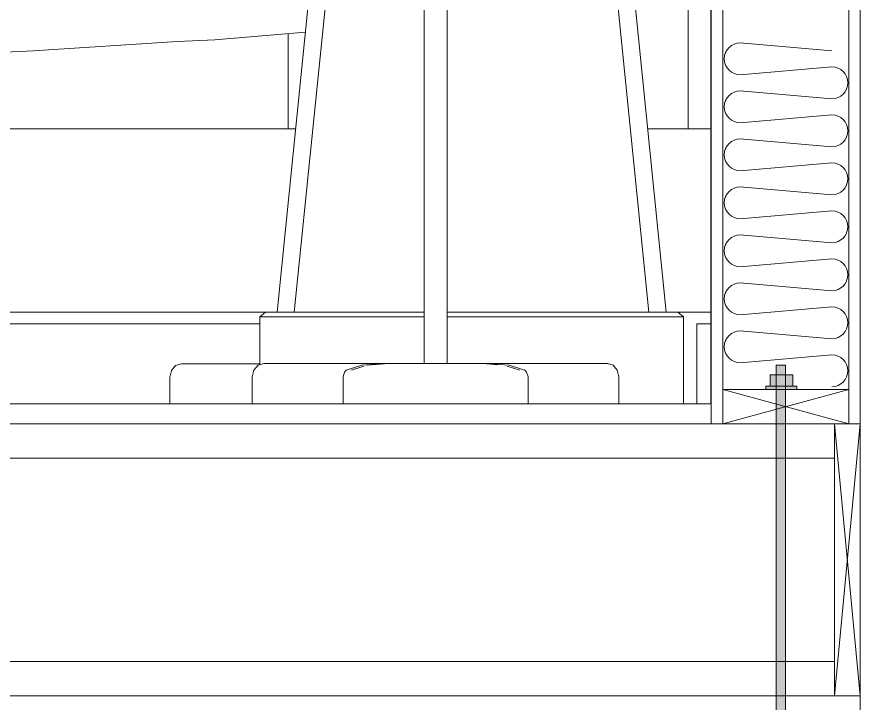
# Model space of a CAD drawing. Header units: inches. Extents: x 99 to 15695, y -7208 to 2559.
# Drawn here: x 14462.96 to 14499.77, y -3716.88 to -3686.93 of the extents above; entities that cross this region are included whole.
import ezdxf

# ---------------------------------------------------------------- set-up
doc = ezdxf.new("R2010")
doc.units = ezdxf.units.IN
doc.header["$LTSCALE"] = 96
doc.header["$MEASUREMENT"] = 0
doc.layers.get('0').update_dxf_attribs({"lineweight": 5})
doc.layers.add('Common', color=4, linetype='Continuous', lineweight=5)
doc.layers.add('Insulate', color=7, linetype='Continuous', lineweight=0, true_color=0x918d8e)

# ---------------------------------------------------------------- blocks, each defined once
blk = doc.blocks.new('*U385')
at = {"layer": 'Insulate', "transparency": 33554687}
for p, q in [((1.999, -0.174), (-1.999, 0.174)), ((-1.999, -1.218), (1.999, -0.87))]:
    blk.add_line(p, q, dxfattribs=at)
for centre, start, end in [((1.999, 0.522), 270, 90), ((-1.999, -0.522), 90, 270)]:
    blk.add_arc(centre, 0.696, start, end, dxfattribs=at)
blk = doc.blocks.new('*U386')
at = {"layer": 'Insulate', "color": 0, "linetype": 'ByBlock', "lineweight": -2, "transparency": 16777216}
for p in [(0, 0), (0, -2.095), (0, -4.189), (0, -6.284), (0, -8.378), (0, -10.473), (0, -12.568)]:
    blk.add_blockref('*U385', p, dxfattribs=at)
blk = doc.blocks.new('-CAD Details ToolKit_Cast-in-Place Anchor Bolt')
at = {"color": 9, "lineweight": 0, "true_color": 0xc0c0c0, "transparency": 33554687}
for points in [[(-0.121, -8.415), (-0.524, -8.394), (-0.121, -8.415), (-0.121, 10.062)], [(-0.121, 10.062), (-0.524, -8.394), (-0.121, 10.062), (-0.524, 10.062)], [(-0.121, -8.415), (-0.519, -8.442), (-0.121, -8.415), (-0.524, -8.394)], [(-0.121, -8.415), (-0.119, -8.443), (-0.121, -8.415), (-0.519, -8.442)], [(-0.119, -8.443), (-0.503, -8.524), (-0.119, -8.443), (-0.519, -8.442)], [(-0.114, -8.47), (-0.503, -8.524), (-0.114, -8.47), (-0.119, -8.443)], [(-0.476, -8.604), (-0.503, -8.524), (-0.476, -8.604), (-0.114, -8.47)], [(-0.114, -8.47), (-0.105, -8.496), (-0.114, -8.47), (-0.476, -8.604)], [(-0.105, -8.496), (-0.439, -8.679), (-0.105, -8.496), (-0.476, -8.604)], [(-0.093, -8.521), (-0.439, -8.679), (-0.093, -8.521), (-0.105, -8.496)], [(-0.392, -8.749), (-0.439, -8.679), (-0.392, -8.749), (-0.093, -8.521)], [(-0.077, -8.544), (-0.392, -8.749), (-0.077, -8.544), (-0.093, -8.521)], [(-0.337, -8.812), (-0.392, -8.749), (-0.337, -8.812), (-0.077, -8.544)], [(-0.059, -8.565), (-0.337, -8.812), (-0.059, -8.565), (-0.077, -8.544)], [(-0.273, -8.868), (-0.337, -8.812), (-0.273, -8.868), (-0.059, -8.565)], [(-0.038, -8.583), (-0.273, -8.868), (-0.038, -8.583), (-0.059, -8.565)], [(-0.204, -8.914), (-0.273, -8.868), (-0.204, -8.914), (-0.038, -8.583)], [(-0.015, -8.599), (-0.204, -8.914), (-0.015, -8.599), (-0.038, -8.583)], [(-0.128, -8.951), (-0.204, -8.914), (-0.128, -8.951), (-0.015, -8.599)], [(0.01, -8.611), (-0.128, -8.951), (0.01, -8.611), (-0.015, -8.599)], [(0.036, -8.62), (-0.128, -8.951), (0.036, -8.62), (0.01, -8.611)], [(-0.049, -8.978), (-0.128, -8.951), (-0.049, -8.978), (0.036, -8.62)], [(0.062, -8.625), (-0.049, -8.978), (0.062, -8.625), (0.036, -8.62)], [(0.034, -8.995), (-0.049, -8.978), (0.034, -8.995), (0.062, -8.625)], [(0.062, -8.625), (0.098, -9), (0.062, -8.625), (0.034, -8.995)], [(0.062, -8.625), (0.976, -8.625), (0.062, -8.625), (0.098, -9)], [(0.976, -8.625), (0.976, -9), (0.976, -8.625), (0.098, -9)]]:
    blk.add_solid(points, dxfattribs=at)
at = {"color": 9, "true_color": 0xc0c0c0, "transparency": 33554687}
for points in [[(0.2, 9.14), (-0.8, 9.14), (0.2, 9.14), (-0.8, 9.636)], [(-0.8, 9.636), (0.2, 9.636), (-0.8, 9.636), (0.2, 9.14)], [(0.377, 9), (-0.976, 9), (0.377, 9), (-0.976, 9.14)], [(-0.976, 9.14), (0.377, 9.14), (-0.976, 9.14), (0.377, 9)]]:
    blk.add_solid(points, dxfattribs=at)
at = {"layer": 'Common', "transparency": 33554687}
blk.add_lwpolyline([(-0.121, 10.062), (-0.121, -8.415, 0.375648), (0.062, -8.625), (0.976, -8.625), (0.976, -9), (0.098, -9, -0.389407), (-0.524, -8.394), (-0.524, 10.062)], format="xyb", close=True, dxfattribs=at)
for points in [[(-0.8, 9.14), (-0.8, 9.636), (0.2, 9.636), (0.2, 9.14)], [(-0.976, 9), (-0.976, 9.14), (0.377, 9.14), (0.377, 9)]]:
    blk.add_lwpolyline(points, close=True, dxfattribs=at)

msp = doc.modelspace()

# ---------------------------------------------------------------- linework, layer by layer
at = {"layer": 'Common'}
for p, q in [((14480.739, -3702.058), (14480.739, -3657.426)), ((14481.739, -3702.058), (14481.739, -3657.426)), ((14474.32, -3699.82), (14477.307, -3670.32)), ((14488.32, -3670.32), (14491.307, -3699.82)), ((14492.264, -3691.82), (14492.264, -3674.883)), ((14493.264, -3703.82), (14493.264, -3674.883)), ((14477.23, -3678.487), (14475.07, -3699.82)), ((14490.557, -3699.82), (14488.397, -3678.487)), ((14493.275, -3683.945), (14493.275, -3704.695)), ((14499.775, -3683.945), (14499.775, -3704.695)), ((14493.775, -3704.695), (14493.775, -3684.695)), ((14499.275, -3704.695), (14499.275, -3684.695)), ((14475.558, -3687.598), (14471.607, -3687.938)), ((14471.607, -3687.938), (14469.97, -3688.005)), ((14474.798, -3691.82), (14474.798, -3687.664)), ((14469.97, -3688.005), (14463.678, -3688.418)), ((14463.678, -3688.418), (14458.933, -3688.633)), ((14415.016, -3691.82), (14475.13, -3691.82)), ((14490.497, -3691.82), (14493.264, -3691.82)), ((14410.214, -3699.82), (14480.739, -3699.82)), ((14473.814, -3699.82), (14473.564, -3700.021)), ((14480.739, -3700.021), (14473.564, -3700.021)), ((14473.564, -3702.114), (14473.564, -3700.021)), ((14493.264, -3699.82), (14481.739, -3699.82)), ((14492.064, -3700.021), (14481.739, -3700.021)), ((14491.814, -3699.82), (14492.064, -3700.021)), ((14492.064, -3703.82), (14492.064, -3700.021)), ((14442.775, -3700.32), (14473.564, -3700.32)), ((14492.65, -3700.32), (14493.275, -3700.32)), ((14492.65, -3703.82), (14492.65, -3700.32)), ((14469.893, -3702.15), (14469.71, -3702.364)), ((14470.143, -3702.072), (14469.893, -3702.15)), ((14473.564, -3702.072), (14470.143, -3702.072)), ((14473.489, -3702.137), (14473.306, -3702.352)), ((14473.489, -3702.137), (14473.739, -3702.058)), ((14473.739, -3702.058), (14488.739, -3702.058)), ((14478.02, -3702.137), (14477.337, -3702.352)), ((14478.115, -3702.179), (14477.564, -3702.352)), ((14478.228, -3702.119), (14478.02, -3702.137)), ((14478.228, -3702.119), (14478.953, -3702.058)), ((14478.843, -3702.087), (14478.247, -3702.137)), ((14479.18, -3702.058), (14478.843, -3702.087)), ((14483.951, -3702.113), (14483.298, -3702.058)), ((14484.241, -3702.119), (14483.525, -3702.058)), ((14484.241, -3702.119), (14484.458, -3702.137)), ((14484.364, -3702.179), (14484.914, -3702.352)), ((14484.458, -3702.137), (14485.128, -3702.348)), ((14488.739, -3702.058), (14488.989, -3702.137)), ((14489.172, -3702.352), (14488.989, -3702.137)), ((14469.643, -3702.655), (14469.71, -3702.364)), ((14469.643, -3702.655), (14469.643, -3703.784)), ((14473.239, -3702.646), (14473.306, -3702.352)), ((14473.239, -3703.802), (14473.239, -3702.646)), ((14477.2, -3702.642), (14477.199, -3702.646)), ((14477.199, -3702.646), (14477.199, -3703.82)), ((14477.2, -3702.642), (14477.263, -3702.439)), ((14477.263, -3702.439), (14477.333, -3702.356)), ((14477.333, -3702.356), (14477.337, -3702.352)), ((14485.128, -3702.348), (14485.141, -3702.352)), ((14485.141, -3702.352), (14485.216, -3702.439)), ((14485.216, -3702.439), (14485.28, -3702.646)), ((14485.28, -3702.646), (14485.28, -3703.82)), ((14489.239, -3702.646), (14489.172, -3702.352)), ((14489.239, -3703.783), (14489.239, -3702.646)), ((14321.275, -3703.82), (14493.275, -3703.82)), ((14469.643, -3703.82), (14458.659, -3703.82)), ((14469.643, -3703.816), (14469.643, -3703.811)), ((14469.677, -3703.82), (14489.206, -3703.82)), ((14493.264, -3703.82), (14489.239, -3703.82)), ((14493.275, -3703.82), (14492.65, -3703.82)), ((14493.275, -3703.82), (14493.275, -3704.695)), ((13851.775, -3704.695), (14499.775, -3704.695)), ((14493.275, -3704.695), (14321.275, -3704.695)), ((14493.775, -3704.695), (14493.275, -3704.695)), ((14498.65, -3704.695), (14498.65, -3716.57)), ((14499.775, -3704.695), (14498.65, -3716.57)), ((14499.775, -3716.57), (14498.65, -3704.695)), ((14498.65, -3716.57), (14498.65, -3704.695)), ((14498.65, -3704.695), (14499.775, -3704.695)), ((14499.275, -3704.695), (14499.775, -3704.695)), ((14499.775, -3716.57), (14499.775, -3704.695)), ((14499.775, -3704.695), (14499.775, -3716.57)), ((14187.4, -3706.195), (14498.65, -3706.195)), ((14498.65, -3715.07), (14187.4, -3715.07)), ((14499.775, -3716.57), (14186.275, -3716.57)), ((14499.775, -3716.57), (14498.65, -3716.57)), ((14499.775, -3717.195), (14499.775, -3716.57))]:
    msp.add_line(p, q, dxfattribs=at)
at = {"layer": 'Common', "linetype": 'Continuous', "transparency": 33554687}
for p, q in [((14493.775, -3703.195), (14499.275, -3704.695)), ((14493.775, -3704.695), (14499.275, -3703.195)), ((14499.275, -3703.195), (14493.775, -3703.195))]:
    msp.add_line(p, q, dxfattribs=at)

# ---------------------------------------------------------------- block references
at = {"linetype": 'Continuous', "lineweight": 0, "transparency": 33554687}
msp.add_blockref('-CAD Details ToolKit_Cast-in-Place Anchor Bolt', (14496.64, -3712.194), dxfattribs=at)
at = {"layer": 'Insulate', "extrusion": (0, 0, -1), "zscale": -1, "rotation": 180}
msp.add_blockref('*U386', (-14496.541, -3701.852), dxfattribs=at)

doc.saveas('drawing.dxf')
